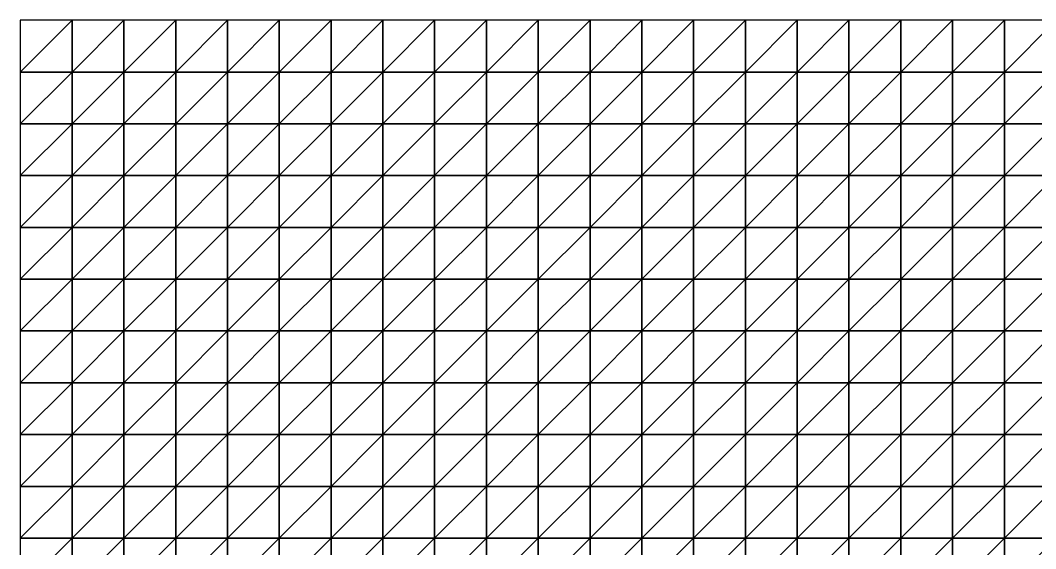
# Model space of a CAD drawing. Header units: metres. Extents: x 351000 to 353000, y 7455000 to 7457000.
# Drawn here: x 351000 to 351490.1, y 7456744.9 to 7457000 of the extents above; entities that cross this region are included whole.
import ezdxf

# ---------------------------------------------------------------- set-up
doc = ezdxf.new("R2010")
doc.units = ezdxf.units.M

msp = doc.modelspace()

# ---------------------------------------------------------------- linework, layer by layer
at = {"layer": 'TOP_OF_HYPOGENE_TOH'}
for points in [[(351000, 7456975, 1123.64), (351025, 7456975, 1123.42), (351025, 7457000, 1121)], [(351000, 7456975, 1123.64), (351025, 7457000, 1121), (351000, 7457000, 1121.86)], [(351025, 7456975, 1123.42), (351050, 7456975, 1120.67), (351050, 7457000, 1119.51)], [(351025, 7456975, 1123.42), (351050, 7457000, 1119.51), (351025, 7457000, 1121)], [(351050, 7456975, 1120.67), (351075, 7456975, 1116.67), (351075, 7457000, 1116.65)], [(351050, 7456975, 1120.67), (351075, 7457000, 1116.65), (351050, 7457000, 1119.51)], [(351075, 7456975, 1116.67), (351100, 7456975, 1112.21), (351100, 7457000, 1114.83)], [(351075, 7456975, 1116.67), (351100, 7457000, 1114.83), (351075, 7457000, 1116.65)], [(351100, 7456975, 1112.21), (351125, 7456975, 1108.21), (351125, 7457000, 1115.59)], [(351100, 7456975, 1112.21), (351125, 7457000, 1115.59), (351100, 7457000, 1114.83)], [(351125, 7456975, 1108.21), (351150, 7456975, 1105.48), (351150, 7457000, 1115.67)], [(351125, 7456975, 1108.21), (351150, 7457000, 1115.67), (351125, 7457000, 1115.59)], [(351150, 7456975, 1105.48), (351175, 7456975, 1104.37), (351175, 7457000, 1116.44)], [(351150, 7456975, 1105.48), (351175, 7457000, 1116.44), (351150, 7457000, 1115.67)], [(351175, 7456975, 1104.37), (351200, 7456975, 1104.68), (351200, 7457000, 1117.27)], [(351175, 7456975, 1104.37), (351200, 7457000, 1117.27), (351175, 7457000, 1116.44)], [(351200, 7456975, 1104.68), (351225, 7456975, 1105.69), (351225, 7457000, 1117.27)], [(351200, 7456975, 1104.68), (351225, 7457000, 1117.27), (351200, 7457000, 1117.27)], [(351225, 7456975, 1105.69), (351250, 7456975, 1106.57), (351250, 7457000, 1115.71)], [(351225, 7456975, 1105.69), (351250, 7457000, 1115.71), (351225, 7457000, 1117.27)], [(351250, 7456975, 1106.57), (351275, 7456975, 1106.91), (351275, 7457000, 1112.51)], [(351250, 7456975, 1106.57), (351275, 7457000, 1112.51), (351250, 7457000, 1115.71)], [(351275, 7456975, 1106.91), (351300, 7456975, 1107.05), (351300, 7457000, 1108.61)], [(351275, 7456975, 1106.91), (351300, 7457000, 1108.61), (351275, 7457000, 1112.51)], [(351300, 7456975, 1107.05), (351325, 7456975, 1108.17), (351325, 7457000, 1105.89)], [(351300, 7456975, 1107.05), (351325, 7457000, 1105.89), (351300, 7457000, 1108.61)], [(351325, 7456975, 1108.17), (351350, 7456975, 1111.83), (351350, 7457000, 1106.56)], [(351325, 7456975, 1108.17), (351350, 7457000, 1106.56), (351325, 7457000, 1105.89)], [(351350, 7456975, 1111.83), (351375, 7456975, 1119.18), (351375, 7457000, 1112.23)], [(351350, 7456975, 1111.83), (351375, 7457000, 1112.23), (351350, 7457000, 1106.56)], [(351375, 7456975, 1119.18), (351400, 7456975, 1130.15), (351400, 7457000, 1122.97)], [(351375, 7456975, 1119.18), (351400, 7457000, 1122.97), (351375, 7457000, 1112.23)], [(351400, 7456975, 1130.15), (351425, 7456975, 1136.71), (351425, 7457000, 1130.16)], [(351400, 7456975, 1130.15), (351425, 7457000, 1130.16), (351400, 7457000, 1122.97)], [(351425, 7456975, 1136.71), (351450, 7456975, 1143.32), (351450, 7457000, 1138.27)], [(351425, 7456975, 1136.71), (351450, 7457000, 1138.27), (351425, 7457000, 1130.16)], [(351450, 7456975, 1143.32), (351475, 7456975, 1148.49), (351475, 7457000, 1145.45)], [(351450, 7456975, 1143.32), (351475, 7457000, 1145.45), (351450, 7457000, 1138.27)], [(351475, 7456975, 1148.49), (351500, 7456975, 1150.7), (351500, 7457000, 1149.54)], [(351475, 7456975, 1148.49), (351500, 7457000, 1149.54), (351475, 7457000, 1145.45)], [(351000, 7456950, 1123.76), (351025, 7456950, 1125.11), (351025, 7456975, 1123.42)], [(351000, 7456950, 1123.76), (351025, 7456975, 1123.42), (351000, 7456975, 1123.64)], [(351025, 7456950, 1125.11), (351050, 7456950, 1121.83), (351050, 7456975, 1120.67)], [(351025, 7456950, 1125.11), (351050, 7456975, 1120.67), (351025, 7456975, 1123.42)], [(351050, 7456950, 1121.83), (351075, 7456950, 1116.15), (351075, 7456975, 1116.67)], [(351050, 7456950, 1121.83), (351075, 7456975, 1116.67), (351050, 7456975, 1120.67)], [(351075, 7456950, 1116.15), (351100, 7456950, 1109.27), (351100, 7456975, 1112.21)], [(351075, 7456950, 1116.15), (351100, 7456975, 1112.21), (351075, 7456975, 1116.67)], [(351100, 7456950, 1109.27), (351125, 7456950, 1102.73), (351125, 7456975, 1108.21)], [(351100, 7456950, 1109.27), (351125, 7456975, 1108.21), (351100, 7456975, 1112.21)], [(351125, 7456950, 1102.73), (351150, 7456950, 1097.97), (351150, 7456975, 1105.48)], [(351125, 7456950, 1102.73), (351150, 7456975, 1105.48), (351125, 7456975, 1108.21)], [(351150, 7456950, 1097.97), (351175, 7456950, 1095.85), (351175, 7456975, 1104.37)], [(351150, 7456950, 1097.97), (351175, 7456975, 1104.37), (351150, 7456975, 1105.48)], [(351175, 7456950, 1095.85), (351200, 7456950, 1096.46), (351200, 7456975, 1104.68)], [(351175, 7456950, 1095.85), (351200, 7456975, 1104.68), (351175, 7456975, 1104.37)], [(351200, 7456950, 1096.46), (351225, 7456950, 1099.13), (351225, 7456975, 1105.69)], [(351200, 7456950, 1096.46), (351225, 7456975, 1105.69), (351200, 7456975, 1104.68)], [(351225, 7456950, 1099.13), (351250, 7456950, 1102.78), (351250, 7456975, 1106.57)], [(351225, 7456950, 1099.13), (351250, 7456975, 1106.57), (351225, 7456975, 1105.69)], [(351250, 7456950, 1102.78), (351275, 7456950, 1106.5), (351275, 7456975, 1106.91)], [(351250, 7456950, 1102.78), (351275, 7456975, 1106.91), (351250, 7456975, 1106.57)], [(351275, 7456950, 1106.5), (351300, 7456950, 1109.99), (351300, 7456975, 1107.05)], [(351275, 7456950, 1106.5), (351300, 7456975, 1107.05), (351275, 7456975, 1106.91)], [(351300, 7456950, 1109.99), (351325, 7456950, 1113.79), (351325, 7456975, 1108.17)], [(351300, 7456950, 1109.99), (351325, 7456975, 1108.17), (351300, 7456975, 1107.05)], [(351325, 7456950, 1113.79), (351350, 7456950, 1118.95), (351350, 7456975, 1111.83)], [(351325, 7456950, 1113.79), (351350, 7456975, 1111.83), (351325, 7456975, 1108.17)], [(351350, 7456950, 1118.95), (351375, 7456950, 1126.38), (351375, 7456975, 1119.18)], [(351350, 7456950, 1118.95), (351375, 7456975, 1119.18), (351350, 7456975, 1111.83)], [(351375, 7456950, 1126.38), (351400, 7456950, 1136.16), (351400, 7456975, 1130.15)], [(351375, 7456950, 1126.38), (351400, 7456975, 1130.15), (351375, 7456975, 1119.18)], [(351400, 7456950, 1136.16), (351425, 7456950, 1141.7), (351425, 7456975, 1136.71)], [(351400, 7456950, 1136.16), (351425, 7456975, 1136.71), (351400, 7456975, 1130.15)], [(351425, 7456950, 1141.7), (351450, 7456950, 1146.86), (351450, 7456975, 1143.32)], [(351425, 7456950, 1141.7), (351450, 7456975, 1143.32), (351425, 7456975, 1136.71)], [(351450, 7456950, 1146.86), (351475, 7456950, 1150.43), (351475, 7456975, 1148.49)], [(351450, 7456950, 1146.86), (351475, 7456975, 1148.49), (351450, 7456975, 1143.32)], [(351475, 7456950, 1150.43), (351500, 7456950, 1151.26), (351500, 7456975, 1150.7)], [(351475, 7456950, 1150.43), (351500, 7456975, 1150.7), (351475, 7456975, 1148.49)], [(351000, 7456925, 1123.6), (351025, 7456925, 1124.85), (351025, 7456950, 1125.11)], [(351000, 7456925, 1123.6), (351025, 7456950, 1125.11), (351000, 7456950, 1123.76)], [(351025, 7456925, 1124.85), (351050, 7456925, 1124.27), (351050, 7456950, 1121.83)], [(351025, 7456925, 1124.85), (351050, 7456950, 1121.83), (351025, 7456950, 1125.11)], [(351050, 7456925, 1124.27), (351075, 7456925, 1117.84), (351075, 7456950, 1116.15)], [(351050, 7456925, 1124.27), (351075, 7456950, 1116.15), (351050, 7456950, 1121.83)], [(351075, 7456925, 1117.84), (351100, 7456925, 1109.63), (351100, 7456950, 1109.27)], [(351075, 7456925, 1117.84), (351100, 7456950, 1109.27), (351075, 7456950, 1116.15)], [(351100, 7456925, 1109.63), (351125, 7456925, 1101.75), (351125, 7456950, 1102.73)], [(351100, 7456925, 1109.63), (351125, 7456950, 1102.73), (351100, 7456950, 1109.27)], [(351125, 7456925, 1101.75), (351150, 7456925, 1096.14), (351150, 7456950, 1097.97)], [(351125, 7456925, 1101.75), (351150, 7456950, 1097.97), (351125, 7456950, 1102.73)], [(351150, 7456925, 1096.14), (351175, 7456925, 1094.01), (351175, 7456950, 1095.85)], [(351150, 7456925, 1096.14), (351175, 7456950, 1095.85), (351150, 7456950, 1097.97)], [(351175, 7456925, 1094.01), (351200, 7456925, 1095.55), (351200, 7456950, 1096.46)], [(351175, 7456925, 1094.01), (351200, 7456950, 1096.46), (351175, 7456950, 1095.85)], [(351200, 7456925, 1095.55), (351225, 7456925, 1099.93), (351225, 7456950, 1099.13)], [(351200, 7456925, 1095.55), (351225, 7456950, 1099.13), (351200, 7456950, 1096.46)], [(351225, 7456925, 1099.93), (351250, 7456925, 1105.73), (351250, 7456950, 1102.78)], [(351225, 7456925, 1099.93), (351250, 7456950, 1102.78), (351225, 7456950, 1099.13)], [(351250, 7456925, 1105.73), (351275, 7456925, 1111.55), (351275, 7456950, 1106.5)], [(351250, 7456925, 1105.73), (351275, 7456950, 1106.5), (351250, 7456950, 1102.78)], [(351275, 7456925, 1111.55), (351300, 7456925, 1116.59), (351300, 7456950, 1109.99)], [(351275, 7456925, 1111.55), (351300, 7456950, 1109.99), (351275, 7456950, 1106.5)], [(351300, 7456925, 1116.59), (351325, 7456925, 1120.94), (351325, 7456950, 1113.79)], [(351300, 7456925, 1116.59), (351325, 7456950, 1113.79), (351300, 7456950, 1109.99)], [(351325, 7456925, 1120.94), (351350, 7456925, 1125.43), (351350, 7456950, 1118.95)], [(351325, 7456925, 1120.94), (351350, 7456950, 1118.95), (351325, 7456950, 1113.79)], [(351350, 7456925, 1125.43), (351375, 7456925, 1131.02), (351375, 7456950, 1126.38)], [(351350, 7456925, 1125.43), (351375, 7456950, 1126.38), (351350, 7456950, 1118.95)], [(351375, 7456925, 1131.02), (351400, 7456925, 1138.14), (351400, 7456950, 1136.16)], [(351375, 7456925, 1131.02), (351400, 7456950, 1136.16), (351375, 7456950, 1126.38)], [(351400, 7456925, 1138.14), (351425, 7456925, 1142.38), (351425, 7456950, 1141.7)], [(351400, 7456925, 1138.14), (351425, 7456950, 1141.7), (351400, 7456950, 1136.16)], [(351425, 7456925, 1142.38), (351450, 7456925, 1146.07), (351450, 7456950, 1146.86)], [(351425, 7456925, 1142.38), (351450, 7456950, 1146.86), (351425, 7456950, 1141.7)], [(351450, 7456925, 1146.07), (351475, 7456925, 1148.67), (351475, 7456950, 1150.43)], [(351450, 7456925, 1146.07), (351475, 7456950, 1150.43), (351450, 7456950, 1146.86)], [(351475, 7456925, 1148.67), (351500, 7456925, 1148.98), (351500, 7456950, 1151.26)], [(351475, 7456925, 1148.67), (351500, 7456950, 1151.26), (351475, 7456950, 1150.43)], [(351000, 7456900, 1125.09), (351025, 7456900, 1126.16), (351025, 7456925, 1124.85)], [(351000, 7456900, 1125.09), (351025, 7456925, 1124.85), (351000, 7456925, 1123.6)], [(351025, 7456900, 1126.16), (351050, 7456900, 1127.41), (351050, 7456925, 1124.27)], [(351025, 7456900, 1126.16), (351050, 7456925, 1124.27), (351025, 7456925, 1124.85)], [(351050, 7456900, 1127.41), (351075, 7456900, 1121.61), (351075, 7456925, 1117.84)], [(351050, 7456900, 1127.41), (351075, 7456925, 1117.84), (351050, 7456925, 1124.27)], [(351075, 7456900, 1121.61), (351100, 7456900, 1112.96), (351100, 7456925, 1109.63)], [(351075, 7456900, 1121.61), (351100, 7456925, 1109.63), (351075, 7456925, 1117.84)], [(351100, 7456900, 1112.96), (351125, 7456900, 1104.84), (351125, 7456925, 1101.75)], [(351100, 7456900, 1112.96), (351125, 7456925, 1101.75), (351100, 7456925, 1109.63)], [(351125, 7456900, 1104.84), (351150, 7456900, 1099.47), (351150, 7456925, 1096.14)], [(351125, 7456900, 1104.84), (351150, 7456925, 1096.14), (351125, 7456925, 1101.75)], [(351150, 7456900, 1099.47), (351175, 7456900, 1098.12), (351175, 7456925, 1094.01)], [(351150, 7456900, 1099.47), (351175, 7456925, 1094.01), (351150, 7456925, 1096.14)], [(351175, 7456900, 1098.12), (351200, 7456900, 1100.84), (351200, 7456925, 1095.55)], [(351175, 7456900, 1098.12), (351200, 7456925, 1095.55), (351175, 7456925, 1094.01)], [(351200, 7456900, 1100.84), (351225, 7456900, 1106.5), (351225, 7456925, 1099.93)], [(351200, 7456900, 1100.84), (351225, 7456925, 1099.93), (351200, 7456925, 1095.55)], [(351225, 7456900, 1106.5), (351250, 7456900, 1113.34), (351250, 7456925, 1105.73)], [(351225, 7456900, 1106.5), (351250, 7456925, 1105.73), (351225, 7456925, 1099.93)], [(351250, 7456900, 1113.34), (351275, 7456900, 1119.58), (351275, 7456925, 1111.55)], [(351250, 7456900, 1113.34), (351275, 7456925, 1111.55), (351250, 7456925, 1105.73)], [(351275, 7456900, 1119.58), (351300, 7456900, 1124.17), (351300, 7456925, 1116.59)], [(351275, 7456900, 1119.58), (351300, 7456925, 1116.59), (351275, 7456925, 1111.55)], [(351300, 7456900, 1124.17), (351325, 7456900, 1127.05), (351325, 7456925, 1120.94)], [(351300, 7456900, 1124.17), (351325, 7456925, 1120.94), (351300, 7456925, 1116.59)], [(351325, 7456900, 1127.05), (351350, 7456900, 1129.12), (351350, 7456925, 1125.43)], [(351325, 7456900, 1127.05), (351350, 7456925, 1125.43), (351325, 7456925, 1120.94)], [(351350, 7456900, 1129.12), (351375, 7456900, 1131.63), (351375, 7456925, 1131.02)], [(351350, 7456900, 1129.12), (351375, 7456925, 1131.02), (351350, 7456925, 1125.43)], [(351375, 7456900, 1131.63), (351400, 7456900, 1135.47), (351400, 7456925, 1138.14)], [(351375, 7456900, 1131.63), (351400, 7456925, 1138.14), (351375, 7456925, 1131.02)], [(351400, 7456900, 1135.47), (351425, 7456900, 1138.73), (351425, 7456925, 1142.38)], [(351400, 7456900, 1135.47), (351425, 7456925, 1142.38), (351400, 7456925, 1138.14)], [(351425, 7456900, 1138.73), (351450, 7456900, 1141.32), (351450, 7456925, 1146.07)], [(351425, 7456900, 1138.73), (351450, 7456925, 1146.07), (351425, 7456925, 1142.38)], [(351450, 7456900, 1141.32), (351475, 7456900, 1143.86), (351475, 7456925, 1148.67)], [(351450, 7456900, 1141.32), (351475, 7456925, 1148.67), (351450, 7456925, 1146.07)], [(351475, 7456900, 1143.86), (351500, 7456900, 1144.82), (351500, 7456925, 1148.98)], [(351475, 7456900, 1143.86), (351500, 7456925, 1148.98), (351475, 7456925, 1148.67)], [(351000, 7456875, 1129.33), (351025, 7456875, 1129.79), (351025, 7456900, 1126.16)], [(351000, 7456875, 1129.33), (351025, 7456900, 1126.16), (351000, 7456900, 1125.09)], [(351025, 7456875, 1129.79), (351050, 7456875, 1130.58), (351050, 7456900, 1127.41)], [(351025, 7456875, 1129.79), (351050, 7456900, 1127.41), (351025, 7456900, 1126.16)], [(351050, 7456875, 1130.58), (351075, 7456875, 1125.7), (351075, 7456900, 1121.61)], [(351050, 7456875, 1130.58), (351075, 7456900, 1121.61), (351050, 7456900, 1127.41)], [(351075, 7456875, 1125.7), (351100, 7456875, 1117.01), (351100, 7456900, 1112.96)], [(351075, 7456875, 1125.7), (351100, 7456900, 1112.96), (351075, 7456900, 1121.61)], [(351100, 7456875, 1117.01), (351125, 7456875, 1109.35), (351125, 7456900, 1104.84)], [(351100, 7456875, 1117.01), (351125, 7456900, 1104.84), (351100, 7456900, 1112.96)], [(351125, 7456875, 1109.35), (351150, 7456875, 1104.92), (351150, 7456900, 1099.47)], [(351125, 7456875, 1109.35), (351150, 7456900, 1099.47), (351125, 7456900, 1104.84)], [(351150, 7456875, 1104.92), (351175, 7456875, 1104.78), (351175, 7456900, 1098.12)], [(351150, 7456875, 1104.92), (351175, 7456900, 1098.12), (351150, 7456900, 1099.47)], [(351175, 7456875, 1104.78), (351200, 7456875, 1108.61), (351200, 7456900, 1100.84)], [(351175, 7456875, 1104.78), (351200, 7456900, 1100.84), (351175, 7456900, 1098.12)], [(351200, 7456875, 1108.61), (351225, 7456875, 1114.93), (351225, 7456900, 1106.5)], [(351200, 7456875, 1108.61), (351225, 7456900, 1106.5), (351200, 7456900, 1100.84)], [(351225, 7456875, 1114.93), (351250, 7456875, 1121.69), (351250, 7456900, 1113.34)], [(351225, 7456875, 1114.93), (351250, 7456900, 1113.34), (351225, 7456900, 1106.5)], [(351250, 7456875, 1121.69), (351275, 7456875, 1126.99), (351275, 7456900, 1119.58)], [(351250, 7456875, 1121.69), (351275, 7456900, 1119.58), (351250, 7456900, 1113.34)], [(351275, 7456875, 1126.99), (351300, 7456875, 1129.78), (351300, 7456900, 1124.17)], [(351275, 7456875, 1126.99), (351300, 7456900, 1124.17), (351275, 7456900, 1119.58)], [(351300, 7456875, 1129.78), (351325, 7456875, 1130.18), (351325, 7456900, 1127.05)], [(351300, 7456875, 1129.78), (351325, 7456900, 1127.05), (351300, 7456900, 1124.17)], [(351325, 7456875, 1130.18), (351350, 7456875, 1129.33), (351350, 7456900, 1129.12)], [(351325, 7456875, 1130.18), (351350, 7456900, 1129.12), (351325, 7456900, 1127.05)], [(351350, 7456875, 1129.33), (351375, 7456875, 1128.86), (351375, 7456900, 1131.63)], [(351350, 7456875, 1129.33), (351375, 7456900, 1131.63), (351350, 7456900, 1129.12)], [(351375, 7456875, 1128.86), (351400, 7456875, 1130.1), (351400, 7456900, 1135.47)], [(351375, 7456875, 1128.86), (351400, 7456900, 1135.47), (351375, 7456900, 1131.63)], [(351400, 7456875, 1130.1), (351425, 7456875, 1133.41), (351425, 7456900, 1138.73)], [(351400, 7456875, 1130.1), (351425, 7456900, 1138.73), (351400, 7456900, 1135.47)], [(351425, 7456875, 1133.41), (351450, 7456875, 1136.27), (351450, 7456900, 1141.32)], [(351425, 7456875, 1133.41), (351450, 7456900, 1141.32), (351425, 7456900, 1138.73)], [(351450, 7456875, 1136.27), (351475, 7456875, 1139.89), (351475, 7456900, 1143.86)], [(351450, 7456875, 1136.27), (351475, 7456900, 1143.86), (351450, 7456900, 1141.32)], [(351475, 7456875, 1139.89), (351500, 7456875, 1142.63), (351500, 7456900, 1144.82)], [(351475, 7456875, 1139.89), (351500, 7456900, 1144.82), (351475, 7456900, 1143.86)], [(351000, 7456850, 1135.77), (351025, 7456850, 1134.76), (351025, 7456875, 1129.79)], [(351000, 7456850, 1135.77), (351025, 7456875, 1129.79), (351000, 7456875, 1129.33)], [(351025, 7456850, 1134.76), (351050, 7456850, 1134.48), (351050, 7456875, 1130.58)], [(351025, 7456850, 1134.76), (351050, 7456875, 1130.58), (351025, 7456875, 1129.79)], [(351050, 7456850, 1134.48), (351075, 7456850, 1128.05), (351075, 7456875, 1125.7)], [(351050, 7456850, 1134.48), (351075, 7456875, 1125.7), (351050, 7456875, 1130.58)], [(351075, 7456850, 1128.05), (351100, 7456850, 1119.43), (351100, 7456875, 1117.01)], [(351075, 7456850, 1128.05), (351100, 7456875, 1117.01), (351075, 7456875, 1125.7)], [(351100, 7456850, 1119.43), (351125, 7456850, 1112.64), (351125, 7456875, 1109.35)], [(351100, 7456850, 1119.43), (351125, 7456875, 1109.35), (351100, 7456875, 1117.01)], [(351125, 7456850, 1112.64), (351150, 7456850, 1109.56), (351150, 7456875, 1104.92)], [(351125, 7456850, 1112.64), (351150, 7456875, 1104.92), (351125, 7456875, 1109.35)], [(351150, 7456850, 1109.56), (351175, 7456850, 1110.76), (351175, 7456875, 1104.78)], [(351150, 7456850, 1109.56), (351175, 7456875, 1104.78), (351150, 7456875, 1104.92)], [(351175, 7456850, 1110.76), (351200, 7456850, 1115.44), (351200, 7456875, 1108.61)], [(351175, 7456850, 1110.76), (351200, 7456875, 1108.61), (351175, 7456875, 1104.78)], [(351200, 7456850, 1115.44), (351225, 7456850, 1121.79), (351225, 7456875, 1114.93)], [(351200, 7456850, 1115.44), (351225, 7456875, 1114.93), (351200, 7456875, 1108.61)], [(351225, 7456850, 1121.79), (351250, 7456850, 1127.66), (351250, 7456875, 1121.69)], [(351225, 7456850, 1121.79), (351250, 7456875, 1121.69), (351225, 7456875, 1114.93)], [(351250, 7456850, 1127.66), (351275, 7456850, 1131.29), (351275, 7456875, 1126.99)], [(351250, 7456850, 1127.66), (351275, 7456875, 1126.99), (351250, 7456875, 1121.69)], [(351275, 7456850, 1131.29), (351300, 7456850, 1131.91), (351300, 7456875, 1129.78)], [(351275, 7456850, 1131.29), (351300, 7456875, 1129.78), (351275, 7456875, 1126.99)], [(351300, 7456850, 1131.91), (351325, 7456850, 1130.01), (351325, 7456875, 1130.18)], [(351300, 7456850, 1131.91), (351325, 7456875, 1130.18), (351300, 7456875, 1129.78)], [(351325, 7456850, 1130.01), (351350, 7456850, 1127.08), (351350, 7456875, 1129.33)], [(351325, 7456850, 1130.01), (351350, 7456875, 1129.33), (351325, 7456875, 1130.18)], [(351350, 7456850, 1127.08), (351375, 7456850, 1125.05), (351375, 7456875, 1128.86)], [(351350, 7456850, 1127.08), (351375, 7456875, 1128.86), (351350, 7456875, 1129.33)], [(351375, 7456850, 1125.05), (351400, 7456850, 1125.44), (351400, 7456875, 1130.1)], [(351375, 7456850, 1125.05), (351400, 7456875, 1130.1), (351375, 7456875, 1128.86)], [(351400, 7456850, 1125.44), (351425, 7456850, 1128.71), (351425, 7456875, 1133.41)], [(351400, 7456850, 1125.44), (351425, 7456875, 1133.41), (351400, 7456875, 1130.1)], [(351425, 7456850, 1128.71), (351450, 7456850, 1134.03), (351450, 7456875, 1136.27)], [(351425, 7456850, 1128.71), (351450, 7456875, 1136.27), (351425, 7456875, 1133.41)], [(351450, 7456850, 1134.03), (351475, 7456850, 1139.61), (351475, 7456875, 1139.89)], [(351450, 7456850, 1134.03), (351475, 7456875, 1139.89), (351450, 7456875, 1136.27)], [(351475, 7456850, 1139.61), (351500, 7456850, 1143.47), (351500, 7456875, 1142.63)], [(351475, 7456850, 1139.61), (351500, 7456875, 1142.63), (351475, 7456875, 1139.89)], [(351000, 7456825, 1142.65), (351025, 7456825, 1139.74), (351025, 7456850, 1134.76)], [(351000, 7456825, 1142.65), (351025, 7456850, 1134.76), (351000, 7456850, 1135.77)], [(351025, 7456825, 1139.74), (351050, 7456825, 1136.45), (351050, 7456850, 1134.48)], [(351025, 7456825, 1139.74), (351050, 7456850, 1134.48), (351025, 7456850, 1134.76)], [(351050, 7456825, 1136.45), (351075, 7456825, 1127.83), (351075, 7456850, 1128.05)], [(351050, 7456825, 1136.45), (351075, 7456850, 1128.05), (351050, 7456850, 1134.48)], [(351075, 7456825, 1127.83), (351100, 7456825, 1117.57), (351100, 7456850, 1119.43)], [(351075, 7456825, 1127.83), (351100, 7456850, 1119.43), (351075, 7456850, 1128.05)], [(351100, 7456825, 1117.57), (351125, 7456825, 1111.02), (351125, 7456850, 1112.64)], [(351100, 7456825, 1117.57), (351125, 7456850, 1112.64), (351100, 7456850, 1119.43)], [(351125, 7456825, 1111.02), (351150, 7456825, 1109.65), (351150, 7456850, 1109.56)], [(351125, 7456825, 1111.02), (351150, 7456850, 1109.56), (351125, 7456850, 1112.64)], [(351150, 7456825, 1109.65), (351175, 7456825, 1113.54), (351175, 7456850, 1110.76)], [(351150, 7456825, 1109.65), (351175, 7456850, 1110.76), (351150, 7456850, 1109.56)], [(351175, 7456825, 1113.54), (351200, 7456825, 1120.51), (351200, 7456850, 1115.44)], [(351175, 7456825, 1113.54), (351200, 7456850, 1115.44), (351175, 7456850, 1110.76)], [(351200, 7456825, 1120.51), (351225, 7456825, 1126.27), (351225, 7456850, 1121.79)], [(351200, 7456825, 1120.51), (351225, 7456850, 1121.79), (351200, 7456850, 1115.44)], [(351225, 7456825, 1126.27), (351250, 7456825, 1130.66), (351250, 7456850, 1127.66)], [(351225, 7456825, 1126.27), (351250, 7456850, 1127.66), (351225, 7456850, 1121.79)], [(351250, 7456825, 1130.66), (351275, 7456825, 1132.34), (351275, 7456850, 1131.29)], [(351250, 7456825, 1130.66), (351275, 7456850, 1131.29), (351250, 7456850, 1127.66)], [(351275, 7456825, 1132.34), (351300, 7456825, 1131.08), (351300, 7456850, 1131.91)], [(351275, 7456825, 1132.34), (351300, 7456850, 1131.91), (351275, 7456850, 1131.29)], [(351300, 7456825, 1131.08), (351325, 7456825, 1127.81), (351325, 7456850, 1130.01)], [(351300, 7456825, 1131.08), (351325, 7456850, 1130.01), (351300, 7456850, 1131.91)], [(351325, 7456825, 1127.81), (351350, 7456825, 1124.32), (351350, 7456850, 1127.08)], [(351325, 7456825, 1127.81), (351350, 7456850, 1127.08), (351325, 7456850, 1130.01)], [(351350, 7456825, 1124.32), (351375, 7456825, 1122.63), (351375, 7456850, 1125.05)], [(351350, 7456825, 1124.32), (351375, 7456850, 1125.05), (351350, 7456850, 1127.08)], [(351375, 7456825, 1122.63), (351400, 7456825, 1124.15), (351400, 7456850, 1125.44)], [(351375, 7456825, 1122.63), (351400, 7456850, 1125.44), (351375, 7456850, 1125.05)], [(351400, 7456825, 1124.15), (351425, 7456825, 1129.13), (351425, 7456850, 1128.71)], [(351400, 7456825, 1124.15), (351425, 7456850, 1128.71), (351400, 7456850, 1125.44)], [(351425, 7456825, 1129.13), (351450, 7456825, 1136.42), (351450, 7456850, 1134.03)], [(351425, 7456825, 1129.13), (351450, 7456850, 1134.03), (351425, 7456850, 1128.71)], [(351450, 7456825, 1136.42), (351475, 7456825, 1143.84), (351475, 7456850, 1139.61)], [(351450, 7456825, 1136.42), (351475, 7456850, 1139.61), (351450, 7456850, 1134.03)], [(351475, 7456825, 1143.84), (351500, 7456825, 1149.01), (351500, 7456850, 1143.47)], [(351475, 7456825, 1143.84), (351500, 7456850, 1143.47), (351475, 7456850, 1139.61)], [(351000, 7456800, 1146.07), (351025, 7456800, 1142.64), (351025, 7456825, 1139.74)], [(351000, 7456800, 1146.07), (351025, 7456825, 1139.74), (351000, 7456825, 1142.65)], [(351025, 7456800, 1142.64), (351050, 7456800, 1132.47), (351050, 7456825, 1136.45)], [(351025, 7456800, 1142.64), (351050, 7456825, 1136.45), (351025, 7456825, 1139.74)], [(351050, 7456800, 1132.47), (351075, 7456800, 1119.35), (351075, 7456825, 1127.83)], [(351050, 7456800, 1132.47), (351075, 7456825, 1127.83), (351050, 7456825, 1136.45)], [(351075, 7456800, 1119.35), (351100, 7456800, 1109.37), (351100, 7456825, 1117.57)], [(351075, 7456800, 1119.35), (351100, 7456825, 1117.57), (351075, 7456825, 1127.83)], [(351100, 7456800, 1109.37), (351125, 7456800, 1104.53), (351125, 7456825, 1111.02)], [(351100, 7456800, 1109.37), (351125, 7456825, 1111.02), (351100, 7456825, 1117.57)], [(351125, 7456800, 1104.53), (351150, 7456800, 1105.27), (351150, 7456825, 1109.65)], [(351125, 7456800, 1104.53), (351150, 7456825, 1109.65), (351125, 7456825, 1111.02)], [(351150, 7456800, 1105.27), (351175, 7456800, 1110.64), (351175, 7456825, 1113.54)], [(351150, 7456800, 1105.27), (351175, 7456825, 1113.54), (351150, 7456825, 1109.65)], [(351175, 7456800, 1110.64), (351200, 7456800, 1118.78), (351200, 7456825, 1120.51)], [(351175, 7456800, 1110.64), (351200, 7456825, 1120.51), (351175, 7456825, 1113.54)], [(351200, 7456800, 1118.78), (351225, 7456800, 1127.47), (351225, 7456825, 1126.27)], [(351200, 7456800, 1118.78), (351225, 7456825, 1126.27), (351200, 7456825, 1120.51)], [(351225, 7456800, 1127.47), (351250, 7456800, 1132.36), (351250, 7456825, 1130.66)], [(351225, 7456800, 1127.47), (351250, 7456825, 1130.66), (351225, 7456825, 1126.27)], [(351250, 7456800, 1132.36), (351275, 7456800, 1131.9), (351275, 7456825, 1132.34)], [(351250, 7456800, 1132.36), (351275, 7456825, 1132.34), (351250, 7456825, 1130.66)], [(351275, 7456800, 1131.9), (351300, 7456800, 1129.11), (351300, 7456825, 1131.08)], [(351275, 7456800, 1131.9), (351300, 7456825, 1131.08), (351275, 7456825, 1132.34)], [(351300, 7456800, 1129.11), (351325, 7456800, 1125.38), (351325, 7456825, 1127.81)], [(351300, 7456800, 1129.11), (351325, 7456825, 1127.81), (351300, 7456825, 1131.08)], [(351325, 7456800, 1125.38), (351350, 7456800, 1122.64), (351350, 7456825, 1124.32)], [(351325, 7456800, 1125.38), (351350, 7456825, 1124.32), (351325, 7456825, 1127.81)], [(351350, 7456800, 1122.64), (351375, 7456800, 1122.71), (351375, 7456825, 1122.63)], [(351350, 7456800, 1122.64), (351375, 7456825, 1122.63), (351350, 7456825, 1124.32)], [(351375, 7456800, 1122.71), (351400, 7456800, 1126.62), (351400, 7456825, 1124.15)], [(351375, 7456800, 1122.71), (351400, 7456825, 1124.15), (351375, 7456825, 1122.63)], [(351400, 7456800, 1126.62), (351425, 7456800, 1134.14), (351425, 7456825, 1129.13)], [(351400, 7456800, 1126.62), (351425, 7456825, 1129.13), (351400, 7456825, 1124.15)], [(351425, 7456800, 1134.14), (351450, 7456800, 1143.69), (351450, 7456825, 1136.42)], [(351425, 7456800, 1134.14), (351450, 7456825, 1136.42), (351425, 7456825, 1129.13)], [(351450, 7456800, 1143.69), (351475, 7456800, 1152.75), (351475, 7456825, 1143.84)], [(351450, 7456800, 1143.69), (351475, 7456825, 1143.84), (351450, 7456825, 1136.42)], [(351475, 7456800, 1152.75), (351500, 7456800, 1158.48), (351500, 7456825, 1149.01)], [(351475, 7456800, 1152.75), (351500, 7456825, 1149.01), (351475, 7456825, 1143.84)], [(351000, 7456775, 1146.45), (351025, 7456775, 1141.48), (351025, 7456800, 1142.64)], [(351000, 7456775, 1146.45), (351025, 7456800, 1142.64), (351000, 7456800, 1146.07)], [(351025, 7456775, 1141.48), (351050, 7456775, 1126.45), (351050, 7456800, 1132.47)], [(351025, 7456775, 1141.48), (351050, 7456800, 1132.47), (351025, 7456800, 1142.64)], [(351050, 7456775, 1126.45), (351075, 7456775, 1112.98), (351075, 7456800, 1119.35)], [(351050, 7456775, 1126.45), (351075, 7456800, 1119.35), (351050, 7456800, 1132.47)], [(351075, 7456775, 1112.98), (351100, 7456775, 1104.39), (351100, 7456800, 1109.37)], [(351075, 7456775, 1112.98), (351100, 7456800, 1109.37), (351075, 7456800, 1119.35)], [(351100, 7456775, 1104.39), (351125, 7456775, 1102.02), (351125, 7456800, 1104.53)], [(351100, 7456775, 1104.39), (351125, 7456800, 1104.53), (351100, 7456800, 1109.37)], [(351125, 7456775, 1102.02), (351150, 7456775, 1105.29), (351150, 7456800, 1105.27)], [(351125, 7456775, 1102.02), (351150, 7456800, 1105.27), (351125, 7456800, 1104.53)], [(351150, 7456775, 1105.29), (351175, 7456775, 1112.25), (351175, 7456800, 1110.64)], [(351150, 7456775, 1105.29), (351175, 7456800, 1110.64), (351150, 7456800, 1105.27)], [(351175, 7456775, 1112.25), (351200, 7456775, 1120.43), (351200, 7456800, 1118.78)], [(351175, 7456775, 1112.25), (351200, 7456800, 1118.78), (351175, 7456800, 1110.64)], [(351200, 7456775, 1120.43), (351225, 7456775, 1127.69), (351225, 7456800, 1127.47)], [(351200, 7456775, 1120.43), (351225, 7456800, 1127.47), (351200, 7456800, 1118.78)], [(351225, 7456775, 1127.69), (351250, 7456775, 1132.76), (351250, 7456800, 1132.36)], [(351225, 7456775, 1127.69), (351250, 7456800, 1132.36), (351225, 7456800, 1127.47)], [(351250, 7456775, 1132.76), (351275, 7456775, 1131.89), (351275, 7456800, 1131.9)], [(351250, 7456775, 1132.76), (351275, 7456800, 1131.9), (351250, 7456800, 1132.36)], [(351275, 7456775, 1131.89), (351300, 7456775, 1127.65), (351300, 7456800, 1129.11)], [(351275, 7456775, 1131.89), (351300, 7456800, 1129.11), (351275, 7456800, 1131.9)], [(351300, 7456775, 1127.65), (351325, 7456775, 1123.89), (351325, 7456800, 1125.38)], [(351300, 7456775, 1127.65), (351325, 7456800, 1125.38), (351300, 7456800, 1129.11)], [(351325, 7456775, 1123.89), (351350, 7456775, 1122.43), (351350, 7456800, 1122.64)], [(351325, 7456775, 1123.89), (351350, 7456800, 1122.64), (351325, 7456800, 1125.38)], [(351350, 7456775, 1122.43), (351375, 7456775, 1124.64), (351375, 7456800, 1122.71)], [(351350, 7456775, 1122.43), (351375, 7456800, 1122.71), (351350, 7456800, 1122.64)], [(351375, 7456775, 1124.64), (351400, 7456775, 1130.96), (351400, 7456800, 1126.62)], [(351375, 7456775, 1124.64), (351400, 7456800, 1126.62), (351375, 7456800, 1122.71)], [(351400, 7456775, 1130.96), (351425, 7456775, 1140.61), (351425, 7456800, 1134.14)], [(351400, 7456775, 1130.96), (351425, 7456800, 1134.14), (351400, 7456800, 1126.62)], [(351425, 7456775, 1140.61), (351450, 7456775, 1151.62), (351450, 7456800, 1143.69)], [(351425, 7456775, 1140.61), (351450, 7456800, 1143.69), (351425, 7456800, 1134.14)], [(351450, 7456775, 1151.62), (351475, 7456775, 1160.97), (351475, 7456800, 1152.75)], [(351450, 7456775, 1151.62), (351475, 7456800, 1152.75), (351450, 7456800, 1143.69)], [(351475, 7456775, 1160.97), (351500, 7456775, 1164.47), (351500, 7456800, 1158.48)], [(351475, 7456775, 1160.97), (351500, 7456800, 1158.48), (351475, 7456800, 1152.75)], [(351000, 7456750, 1144.75), (351025, 7456750, 1138.56), (351025, 7456775, 1141.48)], [(351000, 7456750, 1144.75), (351025, 7456775, 1141.48), (351000, 7456775, 1146.45)], [(351025, 7456750, 1138.56), (351050, 7456750, 1123.5), (351050, 7456775, 1126.45)], [(351025, 7456750, 1138.56), (351050, 7456775, 1126.45), (351025, 7456775, 1141.48)], [(351050, 7456750, 1123.5), (351075, 7456750, 1111.61), (351075, 7456775, 1112.98)], [(351050, 7456750, 1123.5), (351075, 7456775, 1112.98), (351050, 7456775, 1126.45)], [(351075, 7456750, 1111.61), (351100, 7456750, 1105.62), (351100, 7456775, 1104.39)], [(351075, 7456750, 1111.61), (351100, 7456775, 1104.39), (351075, 7456775, 1112.98)], [(351100, 7456750, 1105.62), (351125, 7456750, 1106.16), (351125, 7456775, 1102.02)], [(351100, 7456750, 1105.62), (351125, 7456775, 1102.02), (351100, 7456775, 1104.39)], [(351125, 7456750, 1106.16), (351150, 7456750, 1111.83), (351150, 7456775, 1105.29)], [(351125, 7456750, 1106.16), (351150, 7456775, 1105.29), (351125, 7456775, 1102.02)], [(351150, 7456750, 1111.83), (351175, 7456750, 1119.92), (351175, 7456775, 1112.25)], [(351150, 7456750, 1111.83), (351175, 7456775, 1112.25), (351150, 7456775, 1105.29)], [(351175, 7456750, 1119.92), (351200, 7456750, 1127.63), (351200, 7456775, 1120.43)], [(351175, 7456750, 1119.92), (351200, 7456775, 1120.43), (351175, 7456775, 1112.25)], [(351200, 7456750, 1127.63), (351225, 7456750, 1133), (351225, 7456775, 1127.69)], [(351200, 7456750, 1127.63), (351225, 7456775, 1127.69), (351200, 7456775, 1120.43)], [(351225, 7456750, 1133), (351250, 7456750, 1135.47), (351250, 7456775, 1132.76)], [(351225, 7456750, 1133), (351250, 7456775, 1132.76), (351225, 7456775, 1127.69)], [(351250, 7456750, 1135.47), (351275, 7456750, 1132.87), (351275, 7456775, 1131.89)], [(351250, 7456750, 1135.47), (351275, 7456775, 1131.89), (351250, 7456775, 1132.76)], [(351275, 7456750, 1132.87), (351300, 7456750, 1127.17), (351300, 7456775, 1127.65)], [(351275, 7456750, 1132.87), (351300, 7456775, 1127.65), (351275, 7456775, 1131.89)], [(351300, 7456750, 1127.17), (351325, 7456750, 1123.42), (351325, 7456775, 1123.89)], [(351300, 7456750, 1127.17), (351325, 7456775, 1123.89), (351300, 7456775, 1127.65)], [(351325, 7456750, 1123.42), (351350, 7456750, 1123.12), (351350, 7456775, 1122.43)], [(351325, 7456750, 1123.42), (351350, 7456775, 1122.43), (351325, 7456775, 1123.89)], [(351350, 7456750, 1123.12), (351375, 7456750, 1126.98), (351375, 7456775, 1124.64)], [(351350, 7456750, 1123.12), (351375, 7456775, 1124.64), (351350, 7456775, 1122.43)], [(351375, 7456750, 1126.98), (351400, 7456750, 1134.72), (351400, 7456775, 1130.96)], [(351375, 7456750, 1126.98), (351400, 7456775, 1130.96), (351375, 7456775, 1124.64)], [(351400, 7456750, 1134.72), (351425, 7456750, 1145.08), (351425, 7456775, 1140.61)], [(351400, 7456750, 1134.72), (351425, 7456775, 1140.61), (351400, 7456775, 1130.96)], [(351425, 7456750, 1145.08), (351450, 7456750, 1155.97), (351450, 7456775, 1151.62)], [(351425, 7456750, 1145.08), (351450, 7456775, 1151.62), (351425, 7456775, 1140.61)], [(351450, 7456750, 1155.97), (351475, 7456750, 1164.13), (351475, 7456775, 1160.97)], [(351450, 7456750, 1155.97), (351475, 7456775, 1160.97), (351450, 7456775, 1151.62)], [(351475, 7456750, 1164.13), (351500, 7456750, 1166.29), (351500, 7456775, 1164.47)], [(351475, 7456750, 1164.13), (351500, 7456775, 1164.47), (351475, 7456775, 1160.97)], [(351000, 7456725, 1142.11), (351025, 7456725, 1136.96), (351025, 7456750, 1138.56)], [(351000, 7456725, 1142.11), (351025, 7456750, 1138.56), (351000, 7456750, 1144.75)], [(351025, 7456725, 1136.96), (351050, 7456725, 1124.44), (351050, 7456750, 1123.5)], [(351025, 7456725, 1136.96), (351050, 7456750, 1123.5), (351025, 7456750, 1138.56)], [(351050, 7456725, 1124.44), (351075, 7456725, 1115.84), (351075, 7456750, 1111.61)], [(351050, 7456725, 1124.44), (351075, 7456750, 1111.61), (351050, 7456750, 1123.5)], [(351075, 7456725, 1115.84), (351100, 7456725, 1113.2), (351100, 7456750, 1105.62)], [(351075, 7456725, 1115.84), (351100, 7456750, 1105.62), (351075, 7456750, 1111.61)], [(351100, 7456725, 1113.2), (351125, 7456725, 1116.46), (351125, 7456750, 1106.16)], [(351100, 7456725, 1113.2), (351125, 7456750, 1106.16), (351100, 7456750, 1105.62)], [(351125, 7456725, 1116.46), (351150, 7456725, 1123.69), (351150, 7456750, 1111.83)], [(351125, 7456725, 1116.46), (351150, 7456750, 1111.83), (351125, 7456750, 1106.16)], [(351150, 7456725, 1123.69), (351175, 7456725, 1131.91), (351175, 7456750, 1119.92)], [(351150, 7456725, 1123.69), (351175, 7456750, 1119.92), (351150, 7456750, 1111.83)], [(351175, 7456725, 1131.91), (351200, 7456725, 1138.35), (351200, 7456750, 1127.63)], [(351175, 7456725, 1131.91), (351200, 7456750, 1127.63), (351175, 7456750, 1119.92)], [(351200, 7456725, 1138.35), (351225, 7456725, 1141.47), (351225, 7456750, 1133)], [(351200, 7456725, 1138.35), (351225, 7456750, 1133), (351200, 7456750, 1127.63)], [(351225, 7456725, 1141.47), (351250, 7456725, 1141.35), (351250, 7456750, 1135.47)], [(351225, 7456725, 1141.47), (351250, 7456750, 1135.47), (351225, 7456750, 1133)], [(351250, 7456725, 1141.35), (351275, 7456725, 1133.73), (351275, 7456750, 1132.87)], [(351250, 7456725, 1141.35), (351275, 7456750, 1132.87), (351250, 7456750, 1135.47)], [(351275, 7456725, 1133.73), (351300, 7456725, 1126.98), (351300, 7456750, 1127.17)], [(351275, 7456725, 1133.73), (351300, 7456750, 1127.17), (351275, 7456750, 1132.87)], [(351300, 7456725, 1126.98), (351325, 7456725, 1123.51), (351325, 7456750, 1123.42)], [(351300, 7456725, 1126.98), (351325, 7456750, 1123.42), (351300, 7456750, 1127.17)], [(351325, 7456725, 1123.51), (351350, 7456725, 1124.2), (351350, 7456750, 1123.12)], [(351325, 7456725, 1123.51), (351350, 7456750, 1123.12), (351325, 7456750, 1123.42)], [(351350, 7456725, 1124.2), (351375, 7456725, 1128.95), (351375, 7456750, 1126.98)], [(351350, 7456725, 1124.2), (351375, 7456750, 1126.98), (351350, 7456750, 1123.12)], [(351375, 7456725, 1128.95), (351400, 7456725, 1136.8), (351400, 7456750, 1134.72)], [(351375, 7456725, 1128.95), (351400, 7456750, 1134.72), (351375, 7456750, 1126.98)], [(351400, 7456725, 1136.8), (351425, 7456725, 1146.18), (351425, 7456750, 1145.08)], [(351400, 7456725, 1136.8), (351425, 7456750, 1145.08), (351400, 7456750, 1134.72)], [(351425, 7456725, 1146.18), (351450, 7456725, 1155.24), (351450, 7456750, 1155.97)], [(351425, 7456725, 1146.18), (351450, 7456750, 1155.97), (351425, 7456750, 1145.08)], [(351450, 7456725, 1155.24), (351475, 7456725, 1162.08), (351475, 7456750, 1164.13)], [(351450, 7456725, 1155.24), (351475, 7456750, 1164.13), (351450, 7456750, 1155.97)], [(351475, 7456725, 1162.08), (351500, 7456725, 1163.12), (351500, 7456750, 1166.29)], [(351475, 7456725, 1162.08), (351500, 7456750, 1166.29), (351475, 7456750, 1164.13)]]:
    msp.add_3dface(points, dxfattribs=at)

doc.saveas('drawing.dxf')
